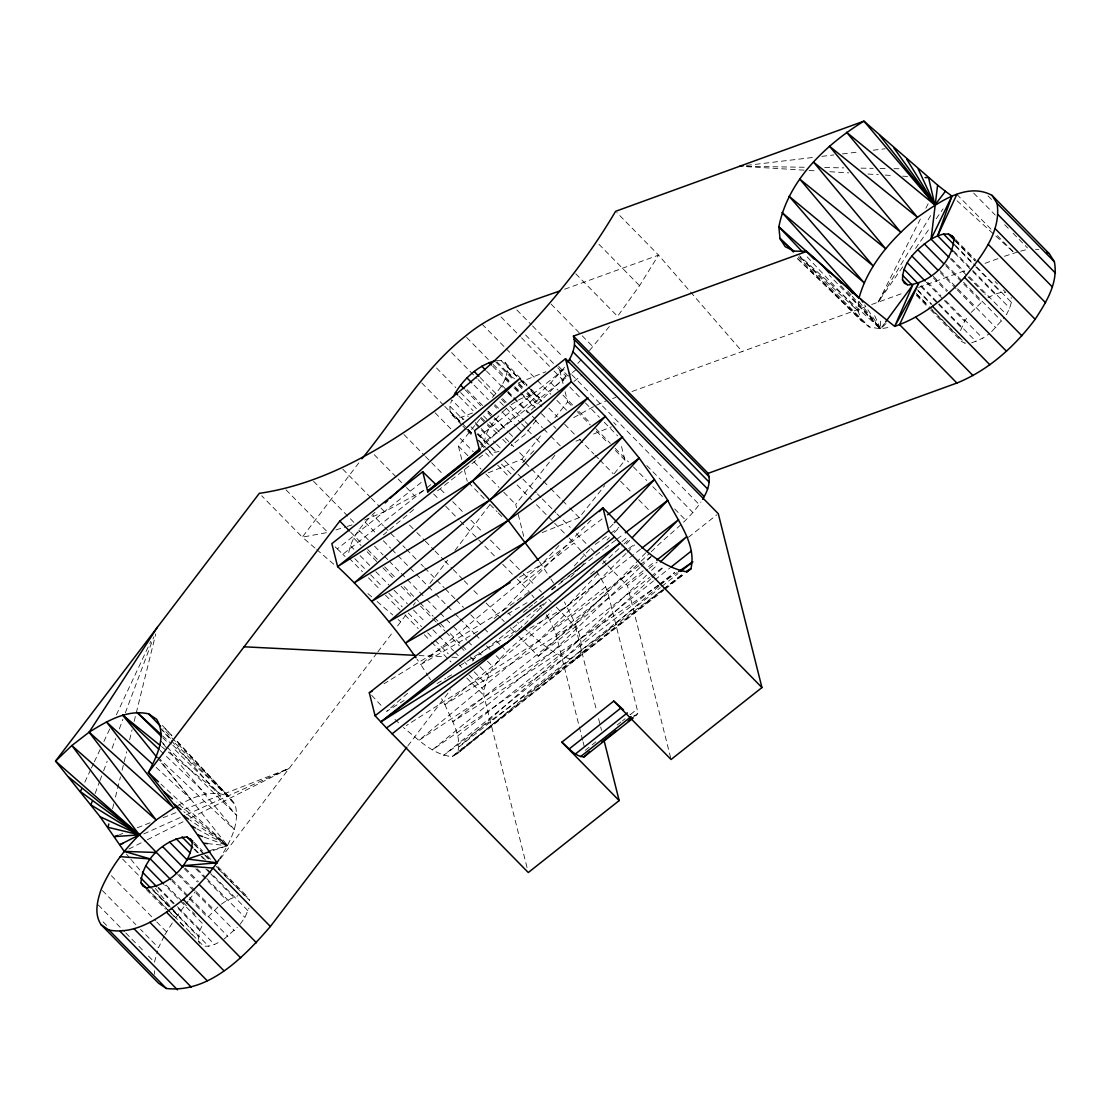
<?xml version="1.0" encoding="UTF-8"?>
<svg xmlns="http://www.w3.org/2000/svg" width="1111" height="1111" viewBox="0 0 1111 1111"><rect width="100%" height="100%" fill="white"/><g stroke="black" fill="none" stroke-linecap="round" stroke-linejoin="round"><path stroke-width="0.75" stroke-dasharray="5 3.75" d="M154.443 974.222L154.443 970.778M858.789 301.4L858.178 311.149L861.664 320.954L869.274 326.981L880.509 328.828L891.536 326.94M348.771 552.486C351.354 537.918 361.131 525.878 371.407 515.754M527.031 867.51L483.785 695.333C485.257 656.49 530.419 637.395 551.625 610.856M112.558 808.808L113.808 803.767M115.461 797.045L120.446 776.867M122.113 770.145L126.682 751.647M129.598 739.87L132.084 729.788M134.167 721.372L155.762 633.937M154.443 962.168L157.595 950.933M198.23 939.517L199.758 930.546L203.035 924.074L164.817 885.148M240.212 924.13L244.906 917.436L248.989 908.062M461.648 424.888L452.163 415.222L450.052 411.487L449.899 406.223L451.705 399.766L468.3 416.681M480.896 442.9L484.452 446.525C483.299 433.262 493.062 422.166 501.408 412.973M492.381 397.432C500.006 388.892 508.31 378.379 507.171 366.269L505.074 362.547L501.172 360.603L495.728 360.603M960.515 330.592L964.598 321.218L968.348 315.857M969.445 276.861L1006.469 314.58L1009.746 308.108L1011.357 302.303L1011.218 297.567M95.115 793.504L99.351 782.2M99.948 780.589L102.976 772.52M103.587 770.895L107.212 761.216M112.058 748.3L115.683 738.607M119.321 728.927L122.946 719.234M125.362 712.776L153.804 636.895M84.811 782.186L90.671 769.659M91.408 768.09L93.616 763.396M94.338 761.827L100.212 749.314M103.878 741.481L111.211 725.83M116.349 714.873L150.832 641.297M164.206 936.059L158.498 947.711L140.583 929.463M164.914 934.615L174.746 919.2M902.743 266.807L878.148 302.15L921.186 217.478M925.88 208.229L929.004 202.077M878.148 302.15L931.962 213.451M218.825 859.956C229.213 843.721 240.434 824.293 235.088 804.392L229.088 796.795L176.524 740.579M575.748 273.778L617.549 316.357L639.547 285.666L658.573 255.127L616.772 212.534M651.282 551.736C667.614 535.016 687.876 521.615 700.944 501.936M175.677 917.811L187.967 901.34M915.547 248.433L930.31 227.227M936.212 218.742L943.1 208.854M536.294 420.236L524.628 434.873L511.102 445.692M991.637 331.606L1004.594 317.26M596.676 571.11L605.662 586.83L608.009 593.288L637.131 709.207L637.52 713.665L635.936 715.831L629.923 714.206M884.55 323.343L880.509 328.828L799.448 255.752M358.825 462.884L302.303 537.155L315.427 548.445M189.023 899.966L195.272 891.744M220.297 858.859L376.74 653.31M377.782 651.949L393.419 631.395M397.585 625.91L405.932 614.952M413.236 605.356L415.32 602.62M429.915 583.428L447.65 560.138M454.954 550.542L490.409 503.95M407.848 745.884L450.538 689.778M472.397 661.045L474.48 658.309L538.099 607.953M461.759 459.454L458.385 446.011L479.674 419.319M564.555 367.352L550.862 382.809L481.007 447.358M488.132 472.855L521.878 459.218L541.029 435.193M554.861 417.847L567.638 401.835L565.11 391.752M516.559 507.783L515.712 504.422L555.083 455.038M542.251 532.558L579.206 517.615L604.745 485.59M614.327 473.578L624.965 460.232L620.743 443.428M589.455 350.59L610.064 325.606M522.684 462.704L525.809 458.968L518.559 451.58M217.867 907.048L207.729 917.38L188.62 897.91M223.825 939.239L237.31 927.366M971.222 312.372L981.61 302.261L962.501 282.791M531.322 410.07L569.637 372.435M577.789 363.436L581.289 359.589M558.944 545.529L541.501 564.541L420.777 664.517L427.874 675.599M574.345 565.846L590.844 548.07M609.689 527.767L613.216 523.961M597.774 573.859L566.943 606.259L444.914 704.61C451.122 719.845 462.898 736.718 457.26 753.744L451.996 756.647C432.457 754.633 417.986 739.037 403.362 727.455M626.229 543.946L630.979 538.96M590.983 520.226L499.422 613.98M524.6 624.313L548.834 599.523M570.637 577.22L583.969 563.583M606.981 540.029L609.411 537.557M614.258 532.6L619.105 527.642M530.461 454.232L535.099 449.511M645.797 552.82L575.359 624.063L452.899 721.706L580.4 638.825L658.684 585.191M626.076 553.431L538.474 640.978L418.805 740.454L552.917 651.435L649.699 577.401M627.284 552.209L634.589 544.918M640.019 567.471L552.917 651.435L432.387 749.869L564.902 657.726L658.073 585.275M641.269 566.277L651.213 556.68M646.588 575.179L580.4 638.825L459.19 746.759L660.365 587.594M651.588 570.374L657.837 564.36M885.967 323.62L880.509 328.828L829.306 275.139M374.99 512.338L372.449 514.685L383.378 525.809M413.681 509.546L383.406 534.863M602.44 563.916L622.757 545.14M624.035 543.959L629.118 539.266M518.823 636.409L538.238 656.184L639.853 562.305M641.13 561.124L650.018 552.917M650.879 578.817L564.902 657.726L443.595 755.327L573.956 659.587L662.489 589.899M652.143 577.664L664.781 566.054M502.603 411.903L508.644 406.529M407.626 693.25L386.642 711.359L404.14 700.458M494.187 618.521L498.117 615.119M658.948 586.177L573.956 659.587L451.996 756.647L663.781 590.288M660.253 585.039L674.641 572.623M508.977 637.978L519.531 629.034M523.475 612.3L527.475 609.022M528.808 607.939L532.822 604.662M534.155 603.579L536.821 601.398M551.5 589.413L555.5 586.15L557.958 590.455M662.85 590.024L457.26 753.744L581.858 649.949L661.934 590.358M664.184 588.941L682.973 573.832L663.85 588.83M661.725 586.511L677.96 573.609M335.133 546.793L337.313 548.876L422.763 481.23M477.924 433.748L480.105 435.831L565.555 368.199M337.313 548.876L342.855 554.292L425.596 488.812M426.943 487.729L432.373 483.438M480.105 435.831L485.646 441.261L571.096 373.615M572.457 372.546L576.526 369.324M573.984 381.406L582.122 374.962M437.623 490.798L485.563 452.857L490.409 457.788M517.282 579.178L522.128 584.108L574.054 543.001L585.9 556.514M539.821 599.426L546.487 594.163M551.806 589.941L582.428 565.707M539.46 606.884L543.515 603.662M622.035 541.515L627.451 537.224M590.538 574.04L594.538 570.887M582.664 740.232L556.083 634.395L549.598 619.938L601.523 578.831M553.736 627.937L605.662 586.83M556.083 634.395L608.009 593.288M538.238 656.184L575.484 626.701L556.028 606.898M670.655 757.813L627.409 585.608L647.755 569.499M649.102 568.429L657.24 561.985M688.431 537.293L716.914 514.74M457.718 735.94L653.49 580.97M654.837 579.9L669.725 568.11M665.142 589.205L685.487 573.082M585.205 750.314L595.857 741.884M617.147 725.025L621.146 721.858M622.479 720.803L625.146 718.692M630.465 714.484L637.131 709.207M633.52 716.831L637.52 713.665M643.172 570.818L575.359 624.063L444.914 704.61L441.581 698.666M648.588 566.554L655.365 561.236M640.464 549.223L566.943 606.259L527.086 629.979M659.448 584.205L674.516 572.498M560.972 581.956L603.412 549.514M604.773 548.473L615.73 540.099M617.091 539.057L623.938 533.822M651.06 576.359L663.323 566.985M602.106 518.934L541.501 564.541L517.601 578.345M638.728 565.777L538.474 640.978L406.265 725.594M640.103 564.749L651.088 556.514M663.309 589.33L684.015 573.915M628.715 548.57L634.256 544.515M528.364 592.441L504.672 609.453L384.031 683.751M595.232 544.404L609.161 534.405M610.564 533.405L618.91 527.392M511.157 404.779C518.212 399.668 526.531 394.808 535.558 395.655L539.474 397.585L541.571 401.321L530.891 390.447M971.639 342.896L982.679 338.272L989.457 333.536M221.395 904.173L226.825 900.396L237.865 895.758M660.115 584.219L677.196 572.512M459.51 665.892L522.17 626.798L517.504 622.174M364.589 520.045L384.545 511.699L425.166 489.757M437.026 683.543L445.886 678.279M447.358 677.404L454.746 673.002M573.762 417.583L595.052 405.807M477.661 631.423L420.777 664.517L416.972 659.156M507.602 614.008L528.558 601.815M177.843 805.544C193.022 797.226 212.173 788.255 229.088 796.795L163.011 728.691M1003.427 290.04L1005.816 292.471L1000.914 292.457L994.97 294.193L988.387 297.526L984.804 293.873M167.858 909.687L203.688 946.183L208.59 946.197L214.534 944.475L221.117 941.128M472.508 413.014L461.509 417.167L456.065 417.153L452.163 415.222M128.848 849.04L145.791 840.513M147.332 839.749L184.329 821.14M190.495 818.043L289.138 768.423L184.12 809.461M143.75 833.944L184.843 815.432M186.412 814.724L289.138 768.423M596.635 405.098L606.12 400.918M518.615 382.781L545.918 371.741M575.929 441.192L580.747 439.248M593.607 434.04L611.286 426.902M119.488 834.722L122.724 833.458M137.264 827.778L150.193 822.723M163.109 817.668L176.038 812.627M564.624 289.235L658.573 255.127L742.134 351.534M612.605 398.557L615.841 397.391M632.034 391.503L865.191 306.858M871.677 304.497L902.438 293.332M918.63 287.457L967.209 269.82M985.013 263.349L997.97 258.641M1004.441 256.294L1018.981 251.544M213.173 850.498L227.574 845.693L159.776 760.049M335.925 529.919L345.66 526.906M347.285 526.406L352.145 524.892M486.91 448.566L490.465 452.191L495.909 452.205L500.867 450.76M209.299 850.679L227.574 845.693L160.97 784.13M1020.592 251.142L1028.633 249.1M746.606 165.414L813.321 157.401M821.876 156.373L833.847 154.943M842.402 153.915L859.511 151.86M873.19 150.207L885.161 148.777M746.689 166.344L805.6 167.275M824.668 167.567L843.721 167.872M861.053 168.15L873.177 168.33M880.12 168.441L885.314 168.525M893.98 168.664L900.91 168.775M1035.466 249.295L1038.882 249.392M419.041 655.546L445.039 656.837M451.969 657.184L458.885 657.531M471.022 658.143L474.48 658.309M746.689 166.65L807.308 170.344M809.044 170.455L817.71 170.983M829.834 171.719L848.887 172.885M867.941 174.038L878.329 174.677M885.259 175.094L893.924 175.621M902.576 176.149L907.77 176.468M207.451 843.596L227.574 845.693L176.288 802.142M204.216 837.152L227.574 845.693L183.787 811.655M930.685 309.955L961.737 341.591L965.251 343.327L958.085 336.022M216.214 866.358L249.656 900.424L247.767 897.077L244.253 895.327L216.784 867.344M196.828 828.806L227.574 845.693L190.009 820.112M161.581 746.606L166.956 750.939M168.289 752.036L219.242 793.254L172.622 747.397M316.732 549.57L335.105 565.374M367.908 593.58L371.852 596.968M377.101 601.482L392.85 615.022M398.099 619.549L400.724 621.799M523.42 627.882C538.571 640.45 553.639 656.49 573.956 659.587L579.678 656.962C585.955 637.825 572.109 618.785 564.485 601.954M957.029 200.758L1014.162 252.766L996.248 234.518M162.609 735.857L171.566 744.064M172.844 745.231L229.088 796.795M156.151 767.395L190.592 798.906L159.345 760.355M800.156 257.21L858.178 311.149L804.906 254.502M160.067 750.439L206.132 793.976M157.804 757.16L234.31 829.611L168.455 750.286M797.767 258.696L869.274 326.981L800.351 257.238M395.002 719.4L399.779 723.997M797.545 258.682L861.664 320.954L798.267 256.919M160.776 741.037L165.678 745.842M166.914 747.036L236.865 815.557L161.942 729.871M162.803 737.746L167.719 742.579M508.171 612.925L510.505 615.244M485.646 441.261L497.339 453.094M342.855 554.292L345.104 556.555M988.04 195.911L991.623 199.549M973.694 193.133L995.192 215.034M1004.747 224.769L1008.33 228.422M1013.107 233.282L1017.884 238.157M1019.079 239.365L1027.439 247.892M956.835 194.369L991.47 229.644M955.585 239.462L975.889 260.141M955.085 240.379L975.389 261.057M955.654 241.365L974.764 260.835M995.067 281.514L997.456 283.958M955.224 245.114L975.527 265.807M976.722 267.015L1011.357 302.303M955.529 246.225L974.639 265.696M975.833 266.918L1000.914 292.457M953.613 250.919L971.528 269.168M972.722 270.39L1009.746 308.108M954.363 252.822L994.97 294.193M951.53 258.613L964.667 271.987M950.169 258.599L966.889 275.625M968.084 276.847L983.61 292.665M945.642 264.085L962.362 281.125M963.556 282.333L1001.775 321.273M945.78 265.751L961.307 281.569M939.85 270.556L956.557 287.582M957.751 288.804L995.97 327.745M940.462 272.764L955.988 288.582M957.182 289.804L975.097 308.053M933.323 276.347L947.655 290.957M933.462 278.014L946.6 291.401M927.741 282.291L940.878 295.679M945.655 300.553L982.679 338.272M926.38 282.277L943.1 299.317M944.294 300.525L964.598 321.218M921.158 285.638L937.878 302.678M939.073 303.886L976.097 341.605M920.713 286.319L937.434 303.359M938.628 304.567L961.321 327.689M917.603 289.79L931.935 304.4M917.908 290.901L931.046 304.289M916.283 293.443L928.227 305.608M929.421 306.83L947.336 325.079M948.53 326.287L956.89 334.814M916.853 294.429L927.602 305.372M932.379 310.247L959.848 338.23L961.737 341.591M916.353 295.345L929.49 308.733M598.94 244.295L639.547 285.666M551.153 304.15L581.011 334.564M582.206 335.786L592.941 346.729M516.809 309.927L531.294 324.676M532.502 325.912L562.68 356.645M571.846 374.768L699.277 504.602M568.332 376.282L558.777 366.547L563.416 385.031M613.716 422.513L616.105 424.944M525.531 334.925L556.583 366.547M557.778 367.769L566.138 376.282M501.005 316.913L520.309 336.591M521.517 337.813L552.903 369.782M554.097 371.018L565.499 382.726M569.79 387.003L581.275 398.807M585.483 402.974L599.482 417.347M604.328 422.291L617.688 435.901M646.81 465.578L692.931 512.56M550.862 382.809L558.153 390.225M562.999 395.169L572.72 405.071M578.775 411.251L590.913 423.61M595.774 428.554L610.342 443.4M615.188 448.344L628.548 461.94M633.395 466.884L646.741 480.494M652.81 486.674L663.739 497.797M674.655 508.935L685.584 520.059M567.638 401.835L572.415 406.695M577.192 411.57L590.33 424.957M596.301 431.04L608.245 443.206M615.411 450.51L624.965 460.232M482.049 324.148L504.977 347.507M506.185 348.729L536.349 379.476M537.557 380.698L550.834 394.224M556.875 400.377L566.527 410.209M505.074 362.547L529.975 387.92M531.169 389.128L539.474 397.585M519.809 378.545L527.086 385.961M528.294 387.197L541.654 400.807M548.931 408.223L557.43 416.875M564.707 424.305L574.415 434.193M579.275 439.137L593.83 453.968M595.052 455.204L598.69 458.912M599.898 460.162L613.258 473.758M620.535 481.174L632.673 493.534M638.742 499.728L649.657 510.852M507.171 366.269L519.031 378.351M520.226 379.559L526.156 385.614M501.172 360.603L516.587 376.323M521.323 381.156L526.072 385.989M530.822 390.822L535.558 395.655M507.338 371.546L514.449 378.795M519.198 383.628L526.308 390.878M527.503 392.086L541.724 406.584M496.909 361.811L513.518 378.726M518.254 383.559L523.003 388.392M527.753 393.225L530.114 395.641M495.756 361.964L513.671 380.212M518.448 385.073L522.031 388.725M526.808 393.6L537.557 404.543M466.592 337.425L488.312 359.547M493.145 364.464L510.032 381.684M514.865 386.6L519.684 391.516M520.892 392.752L535.377 407.501M541.418 413.653L555.903 428.402M505.533 378.004L509.088 381.628M515.018 387.67L522.142 394.919M523.323 396.127L535.183 408.209M492.673 366.144L509.282 383.059M514.018 387.892L521.142 395.141M501.894 385.198L506.644 390.03M507.824 391.239L535.113 419.028M507.727 392.28L512.504 397.155M513.699 398.363L528.031 412.973M535.196 420.264L542.362 427.568M543.557 428.79L549.528 434.873M550.723 436.081L560.277 445.817M486.535 371.074L506.699 391.614M507.88 392.822L512.629 397.655M502.603 398.682L508.546 404.723M509.727 405.932L523.961 420.43M525.142 421.638L529.891 426.471M480.174 377.532L496.784 394.447M501.533 399.28L505.088 402.904M451.608 352.604L476.952 378.434M478.161 379.656L493.853 395.641M499.881 401.793L504.713 406.709M505.922 407.931L520.406 422.694M521.615 423.916L534.891 437.442M536.085 438.678L540.918 443.595M494.978 404.654L500.908 410.695M502.089 411.917L516.323 426.416M517.504 427.624L522.253 432.457M474.119 385.184L488.354 399.682M494.284 405.723L496.659 408.14M467.037 389.697L482.563 405.501M488.534 411.598L493.312 416.458M494.506 417.68L505.255 428.624M487.729 411.098L490.104 413.514M494.839 418.347L507.894 431.651M509.074 432.859L515.004 438.901M465.301 389.961L480.716 405.668M487.84 412.917L494.95 420.166M436.498 367.977L455.802 387.642M460.634 392.572L477.536 409.778M483.563 415.931L488.396 420.847M489.604 422.069L500.464 433.137M505.283 438.053L510.116 442.983M511.324 444.206L513.74 446.664M481.369 417.569L497.978 434.484M502.727 439.317L507.463 444.15M521.878 459.218L524.267 461.648M525.461 462.856L530.239 467.731M531.433 468.953L542.182 479.896M543.376 481.119L549.348 487.201M550.542 488.409L561.291 499.367M562.485 500.589L568.457 506.672M569.651 507.88L579.206 517.615M458.899 396.196L473.119 410.695M480.244 417.944L486.174 423.985M487.354 425.194L489.729 427.61M475.23 422.499L479.98 427.332M481.16 428.54L495.395 443.039M496.589 444.247L502.519 450.288M475.425 423.93L486.09 434.804M504.63 460.523L516.782 472.897M518.004 474.147L521.642 477.855M522.864 479.091L536.238 492.715M537.446 493.951L541.099 497.672M542.307 498.908L555.681 512.532M556.903 513.768L570.276 527.392M576.345 533.586L589.719 547.209M590.941 548.445L595.802 553.403M603.092 560.833L606.745 564.555M607.953 565.791L627.409 585.608M461.509 417.167L463.884 419.583M470.995 426.832L473.369 429.249M478.119 434.082L495.909 452.205M449.899 406.223L462.954 419.514M477.175 434.012L484.299 441.261M456.065 417.153L460.815 421.986M461.995 423.194L473.855 435.276M478.605 440.109L485.715 447.358M450.052 411.487L460.732 422.361M467.856 429.61L473.786 435.651M421.791 382.962L443.511 405.098M444.719 406.32L460.412 422.305M467.648 429.679L473.689 435.831M478.522 440.748L484.549 446.9M489.382 451.816L494.201 456.732M501.45 464.106L511.102 473.953M462.843 426.096L466.398 429.721M467.578 430.929L473.508 436.97M480.632 444.219L486.562 450.261M497.686 465.203L509.796 477.549M517.073 484.965L531.627 499.783M536.474 504.727L553.445 522.017M554.653 523.253L567.985 536.835M569.207 538.071L574.054 543.001M435.095 412.82L451.816 429.846M460.176 438.373L473.314 451.746M458.385 446.011L467.939 455.746M473.911 461.829L481.077 469.134M485.854 473.994L498.992 487.382M503.769 492.242L515.712 504.422M468.439 482.521L485.16 499.547M489.937 504.422L497.103 511.727M498.297 512.935L503.075 517.809M404.001 434.595L424.305 455.274M425.499 456.496L443.414 474.744M440.553 489.243L445.414 494.187M452.705 501.616L463.648 512.768M470.939 520.198L483.091 532.586M490.382 540.015L502.547 552.403M509.838 559.833L521.989 572.221M523.212 573.457L534.155 584.594M539.016 589.552L541.446 592.024M548.737 599.454L551.167 601.94M433.637 493.951L438.484 498.895M445.761 506.31L459.093 519.892M460.301 521.128L495.45 556.944M502.727 564.346L516.059 577.942M374.24 454.677L396.933 477.799M398.127 479.022L405.293 486.312M406.487 487.535L414.847 496.048M409.584 525.128L415.653 531.308M416.875 532.544L424.152 539.96M425.374 541.196L433.859 549.848M435.081 551.084L443.567 559.75M444.789 560.986L452.066 568.401M453.288 569.637L462.995 579.525M464.204 580.761L469.064 585.705M473.911 590.649L479.98 596.843M486.049 603.023L500.617 617.855M501.825 619.091L504.255 621.563M510.324 627.743L517.601 635.173M342.743 469.12L370.213 497.103M371.407 498.325L379.768 506.838M380.962 508.06L384.545 511.699M384.587 527.045L405.223 548.07M406.432 549.306L416.153 559.194M421 564.138L423.43 566.61M424.638 567.846L435.568 578.97M436.776 580.22L444.067 587.636M445.275 588.872L454.982 598.76M456.204 599.996L463.481 607.411M470.758 614.827L482.896 627.201M484.118 628.437L488.965 633.381M496.242 640.797L499.894 644.505M501.103 645.741L507.171 651.935M365.102 522.184L376.032 533.308M383.309 540.724L390.6 548.14M391.808 549.376L396.669 554.333M397.877 555.569L408.792 566.693M410.015 567.929L414.861 572.873M416.083 574.109L434.29 592.663M435.498 593.899L446.428 605.023M447.636 606.259L453.705 612.439M454.913 613.675L458.565 617.383M459.773 618.619L474.341 633.464M475.55 634.7L480.41 639.644M486.479 645.824L490.118 649.532M496.186 655.712L499.825 659.434M313.58 481.313L355.381 523.892M358.77 530.141L368.477 540.029M374.546 546.209L383.031 554.861M384.253 556.097L387.892 559.805M389.1 561.041L400.029 572.179M401.238 573.415L406.098 578.359M407.306 579.595L425.513 598.149M426.721 599.385L438.859 611.744M440.081 612.98L452.219 625.34M453.427 626.576L466.773 640.186M467.995 641.422L472.842 646.366M478.91 652.546L481.341 655.018M487.41 661.198L493.478 667.378M350.687 532.197L362.825 544.557M367.685 549.501L377.393 559.402M384.67 566.818L395.599 577.942M404.085 586.594L418.653 601.44M419.875 602.676L433.221 616.272M434.429 617.508L445.358 628.645M450.205 633.589L461.134 644.713M462.343 645.949L467.203 650.893M353.756 538.127L361.047 545.543M367.116 551.723L376.823 561.61M382.892 567.804L393.808 578.928M401.099 586.344L413.223 598.704M420.514 606.134L431.429 617.258M432.651 618.494L436.29 622.202M437.498 623.438L444.789 630.854M445.997 632.09L459.343 645.699M460.565 646.935L465.412 651.879M470.272 656.823L473.911 660.531M479.98 666.711L488.479 675.377M350.368 545.709L354.006 549.417M360.075 555.597L369.782 565.485M375.851 571.679L389.211 585.275M394.058 590.219L407.418 603.828M413.486 610.008L425.61 622.368M432.901 629.784L437.748 634.728M438.97 635.964L453.524 650.81M454.746 652.046L459.593 656.99M464.454 661.934L466.884 664.406M474.161 671.822L485.09 682.959M354.84 558.666L365.769 569.79M370.616 574.734L382.753 587.108M388.822 593.288L402.182 606.884M408.251 613.064L421.597 626.673M427.666 632.853L433.734 639.033M434.943 640.269L448.302 653.879M459.218 665.003L461.648 667.475M468.925 674.891L483.493 689.737M286.027 489.84L327.828 532.419L302.303 537.155L261.696 495.784M349.062 558.083L362.408 571.679M368.477 577.859L380.615 590.233M385.475 595.177L400.043 610.008M404.89 614.952L418.236 628.562M424.305 634.742L430.374 640.922M431.596 642.158L451.01 661.948M466.787 678.016L483.785 695.333M194.022 842.319L202.383 850.832M207.16 855.706L210.743 859.358M217.909 866.649L247.767 897.077M194.717 844.457L204.271 854.192M205.466 855.401L209.049 859.053M194.092 844.221L203.646 853.956M204.841 855.178L209.618 860.039M194.856 849.193L200.827 855.276M202.021 856.498L205.604 860.15M193.967 849.082L199.938 855.164M201.133 856.387L203.521 858.817M207.576 869.594L248.184 910.964M205.938 869.066L209.521 872.718M210.715 873.926L233.407 897.049M197.133 868.774L205.493 877.287M206.688 878.509L244.906 917.436M195.772 868.76L226.825 900.396M185.273 868.163L198.411 881.551M184.218 868.621L197.355 881.995M179.468 874.635L194.994 890.453M196.189 891.661L234.407 930.601M177.704 874.413L213.52 910.909M171.761 879.218L188.481 896.244M189.675 897.466L227.894 936.392M171.899 880.884L187.426 896.702M166.178 885.161L181.704 900.979M182.898 902.188L186.481 905.84M192.453 911.923L194.842 914.353M158.401 887.286L176.316 905.534M177.51 906.757L214.534 944.475M157.956 887.967L173.483 903.785M178.26 908.645L199.758 930.546M151.263 887.786L170.372 907.256M171.566 908.479L208.59 946.197M122.613 859.067L139.333 876.107M153.665 890.703L169.191 906.52M173.969 911.395L177.552 915.033L155.332 888.508M152.762 890.119L171.872 909.576M173.066 910.798L198.147 936.351M146.36 887.786L166.664 908.465M148.124 889.994L169.622 911.895M170.816 913.103L175.594 917.978M180.371 922.838L183.954 926.491M189.925 932.573L192.314 935.004M146.43 889.689L165.539 909.159M111.406 875.732L155.596 920.741M156.79 921.963L166.344 931.698M102.365 890.536L135.806 924.602M98.31 904.979L124.585 931.754M125.779 932.962L137.722 945.142M138.917 946.35L143.694 951.224M148.471 956.085L153.249 960.959M103.087 921.894L107.864 926.768M160.817 728.58L170.4 738.357M175.191 743.245L235.088 804.392L176.566 740.912M371.63 695.278L382.031 706.415M171.858 735.579L162.512 725.58L171.886 735.829M840.888 285.68L880.509 328.828L880.398 318.76M522.128 584.108L529.725 592.385M847.749 291.04L851.137 294.957M852.276 296.248L880.509 328.828L873.94 313.955M126.446 854.026L129.779 858.011M130.89 859.331L139.778 869.941M162.97 743.676L167.358 748.967M531.85 594.996L533.974 597.621M859.039 301.581L880.509 328.828L864.691 304.928M539.502 561.763L549.903 577.498M540.071 605.564L542.001 608.245M550.834 578.942L554.57 584.705M428.763 676.988L430.526 679.765M546.362 614.8L549.598 619.938M198.286 941.086L199.549 943.322M575.484 626.701L596.482 710.304M598.579 718.664L600.259 725.358M600.676 727.025L601.523 730.371M583.094 741.912L584.358 746.953M518.24 514.504L524.573 539.71M464.301 469.536L467.245 481.299"/><path stroke-width="1.5" d="M948.975 257.377L931.06 239.129L937.642 235.782L943.586 234.06L948.488 234.06L952.002 235.81L953.891 239.157C952.516 261.668 930.254 283.194 907.923 284.93L904.41 283.18L902.521 279.833C902.243 262.127 917.617 248.475 931.06 239.129L937.615 185.134L863.941 121.155L615.577 211.326C569.401 289.513 506.06 356.812 433.901 411.598C381.726 449.316 324.051 483.924 259.307 493.353L55.55 761.077L100.073 816.71L124.224 851.373L150.402 858.984L170.705 879.662M802.545 251.975L778.867 226.797L779.978 238.448L785.227 246.711L794.296 251.114L806.683 251.405L860.983 299.303L894.688 326.398C922.005 316.913 945.072 298.359 964.556 277.389C981.332 256.683 1001.455 231.824 997.081 203.396L992.026 195.355C966.306 181.468 937.962 203.077 917.478 217.312C891.883 238.782 867.983 265.21 858.997 298.151L778.867 226.797C787.921 180.593 825.265 144.999 863.941 121.155L934.92 205.049L945.405 191.273L937.615 185.134M813.821 258.905L806.683 251.405L573.429 336.091L708.138 473.342L956.904 383.031C988.637 370.185 1014.801 346.41 1035.146 319.288C1046.145 302.414 1058.45 282.847 1054.395 261.807L1049.353 253.752L992.026 195.355M567.902 362.033C572.623 354.437 576.415 345.021 573.429 336.091M702.61 499.283C707.346 491.687 711.137 482.271 708.138 473.342M108.822 823.945L107.989 827.306L139.347 834.833L176.51 873.19M190.439 838.666L192.328 842.027C190.953 864.525 168.691 886.064 146.36 887.786L142.847 886.036L140.958 882.689C142.333 860.178 164.595 838.652 186.926 836.93L192.828 841.096M953.169 251.6L937.642 235.782L951.946 196.133L945.405 191.273M92.088 801.573L90.88 804.808L139.347 834.833L156.137 819.987L176.413 806.294M937.642 235.782L956.835 194.369M81.867 788.449L80.409 791.574L139.347 834.833C123.557 850.582 109.989 868.733 101.17 889.314C97.324 900.66 93.893 913.992 101.143 924.755L158.47 983.152L166.317 988.471C209.16 993.47 244.698 956.113 270.39 926.477L406.807 747.245M931.06 239.129L951.946 196.133M453.149 396.891C461.982 380.198 477.147 365.491 495.728 360.603M101.143 924.755L108.989 930.074C137.181 935.281 162.414 915.672 183.384 899.438C196.383 887.467 209.09 874.788 218.825 859.956M123.21 843.207L120.044 844.638L139.347 834.833L55.55 761.077L71.826 745.537L89.116 732.205L157.429 627.215M623.549 709.901L613.758 701.083L561.833 742.19C568.457 747.745 574.72 756.397 584.011 756.938L589.594 751.619M885.564 321.968L912.825 284.93L894.688 326.398L918.769 283.208L899.577 324.62L956.904 383.031M361.964 458.76C395.724 417.472 422.958 369.644 465.384 336.189C492.562 313.274 526.781 302.498 559.763 290.999M390.239 498.256L519.809 378.545L339.772 521.073L148.402 772.52L190.967 825.598L217.076 862.803L182.884 865.733L213.062 868.08L270.39 926.477M567.096 536.655L639.228 458.093L605.356 416.431L571.29 381.67L565.513 358.7L474.647 430.637L479.716 450.816L427.791 491.923L422.722 471.731L331.856 543.668L337.619 566.638C367.019 594.01 393.086 624.868 416.028 657.809M614.397 522.698L654.448 479.549L639.228 458.093L525.517 542.321L405.557 643.061L510.13 582.664M632.159 537.724L667.739 500.339L654.448 479.549L607.62 514.796M599.371 511.56L602.967 507.838C627.479 531.586 650.615 564.138 685.654 571.679L690.917 568.776C696.819 544.196 677.793 521.378 667.739 500.339L625.299 532.78M647.005 551.584L678.585 519.642L641.825 548.167M472.425 481.049L571.29 381.67L337.619 566.638L472.425 481.049L588.011 397.821L490.257 499.714L371.699 601.398L508.199 520.42L622.646 436.776L525.517 542.321L388.989 621.757L508.199 520.42L605.356 416.431L490.257 499.714L354.353 582.789L472.425 481.049L508.199 520.42L538.502 560.375M660.337 561.958L686.57 536.738L656.726 560.166M385.156 502.95L387.697 500.603M468.3 459.093L479.73 448.525M508.977 641.339L380.795 721.969L620.146 543.015L608.745 530.808L602.967 507.838L369.31 692.806L375.087 715.776L386.489 727.983L508.977 641.339L620.146 543.015L761.952 687.556L671.086 759.493L613.758 701.083M680.668 571.471L692.861 561.791L678.627 571.54M480.008 449.163L427.693 490.812L427.791 491.923M430.29 489.284L448.927 474.536M451.594 472.425L471.564 456.607M375.087 715.776L608.745 530.808M380.795 721.969L614.452 537.002M386.489 727.983L392.141 733.815L625.799 548.848M671.086 567.041L691.389 550.973M686.848 571.998L690.917 568.776L686.779 571.859M569.068 749.036L620.993 707.929M575.456 753.966L627.382 712.859M580.553 756.66L631.145 716.609M601.565 742.134L616.216 730.538M628.201 721.053L632.187 717.887M584.011 756.938L633.27 717.942M604.037 740.398L619.16 800.587L528.294 872.524L392.141 733.815M369.31 692.806L372.254 691M117.877 835.347L114.641 836.611L139.347 834.833L71.826 745.537L156.137 819.987L89.116 732.205C106.684 721.303 127.085 709.012 148.596 713.845L156.679 719.331C167.108 736.454 156.568 756.744 148.402 772.52L158.456 781.811M209.979 851.568L187.578 859.039L217.076 862.803M739.759 166.233L743.176 165.831M124.224 851.373L156.207 852.512M244.087 646.796L415.583 655.365M925.102 177.524L928.56 177.732L934.92 205.049L846.554 132.251L917.478 217.312L829.417 146.18L900.688 232.171L813.53 162.123L885.606 248.725L799.809 179.149L873.163 265.946L789.088 196.258L864.108 282.763L781.963 212.451L858.997 298.151M120.224 856.637L150.402 858.984M428.096 490.27L428.957 490.34M204.091 843.235L207.451 843.596M197.98 834.889L202.66 836.597M100.073 816.71L139.347 834.833L68.632 777.006M1046.423 252.322L1049.353 253.752M190.967 825.598L195.369 828.014M183.051 815.377L188.62 819.168M174.219 804.211L181.051 809.53M157.193 757.688L122.71 715.151L160.248 745.523M164.442 792.087L172.344 798.795M89.116 732.205L173.58 807.766L106.406 721.872L152.332 763.896M161.331 734.677L137.042 712.415L161.581 736.551M793.851 251.336L779.978 238.448L793.393 251.989M122.71 715.151L158.817 749.258M565.513 358.7L718.275 513.671L761.952 687.556M422.722 471.731L435.97 484.618M997.081 203.396L1054.395 261.807M998.122 214.701L1055.45 273.098M995.109 228.602L1052.436 287.013M988.207 244.309L1045.534 302.706M977.819 260.891L1035.146 319.288M952.002 235.81L954.391 238.24M948.488 234.06L954.46 240.143M943.586 234.06L954.335 245.003M964.556 277.389L1021.87 335.8M924.283 243.851L943.392 263.321M917.769 249.656L938.073 270.334M949.169 292.86L1006.497 351.257M911.964 256.113L931.074 275.584M907.27 262.807L925.185 281.069M903.993 269.279L918.325 283.888M902.382 275.084L911.937 284.819M932.56 306.386L989.887 364.783M902.521 279.833L907.298 284.694M915.7 317.177L973.028 375.587M574.262 339.411L708.971 476.661M574.554 345.007L709.262 482.257M572.957 351.784L707.665 489.034M569.568 359.367L704.277 496.617M489.118 362.519L491.493 364.936M481.785 366.227L485.354 369.866M474.244 371.491L478.994 376.323M467.009 377.934L471.744 382.767M460.551 385.128L464.12 388.753M455.329 392.572L457.704 394.988M561.833 742.19L619.16 800.587M339.772 521.073L349.479 530.961M186.926 836.93L192.897 843.013M182.023 836.916L192.772 847.874M176.08 838.638L190.412 853.248M169.497 841.985L187.412 860.233M162.72 846.721L183.023 867.399M199.175 884.398L256.488 942.795M183.384 899.438L240.698 957.849M145.708 865.677L163.623 883.925M142.43 872.149L156.762 886.745M140.819 877.954L150.374 887.675M140.958 882.689L146.93 888.772M166.622 912.325L223.936 970.736M149.86 922.311L207.188 980.721M134.07 928.81L191.398 987.221M120.182 931.449L177.51 989.845M108.989 930.074L166.317 988.471M148.596 713.845L160.609 726.219M822.237 265.376L829.237 273M836.458 278.014L840.971 283.222M879.495 135.125L934.92 205.049L918.241 169.039M849.373 289.318L852.595 293.401M893.716 147.749L934.92 205.049L906.632 159.054M860.983 299.303L862.844 302.123M479.619 449.705L479.716 450.816"/></g></svg>
